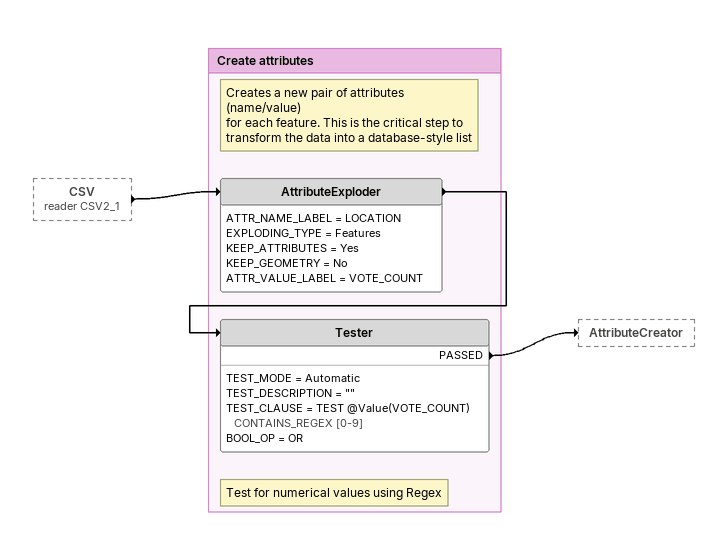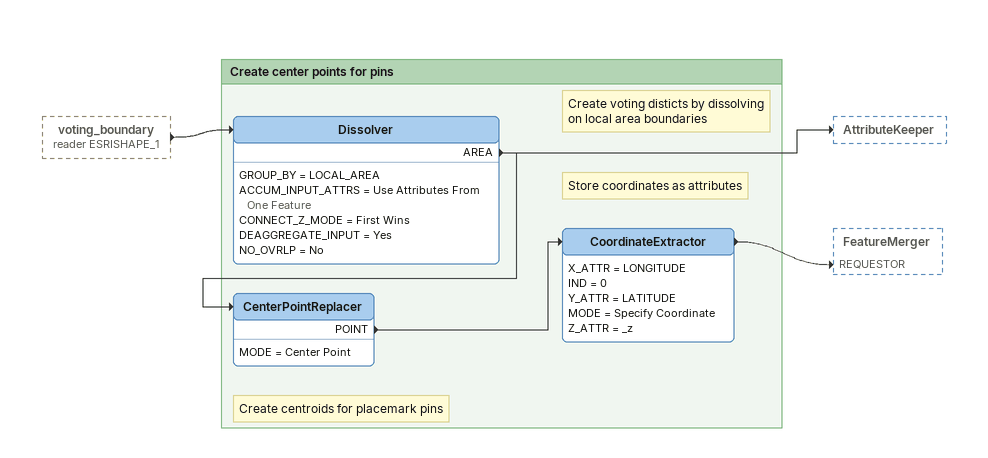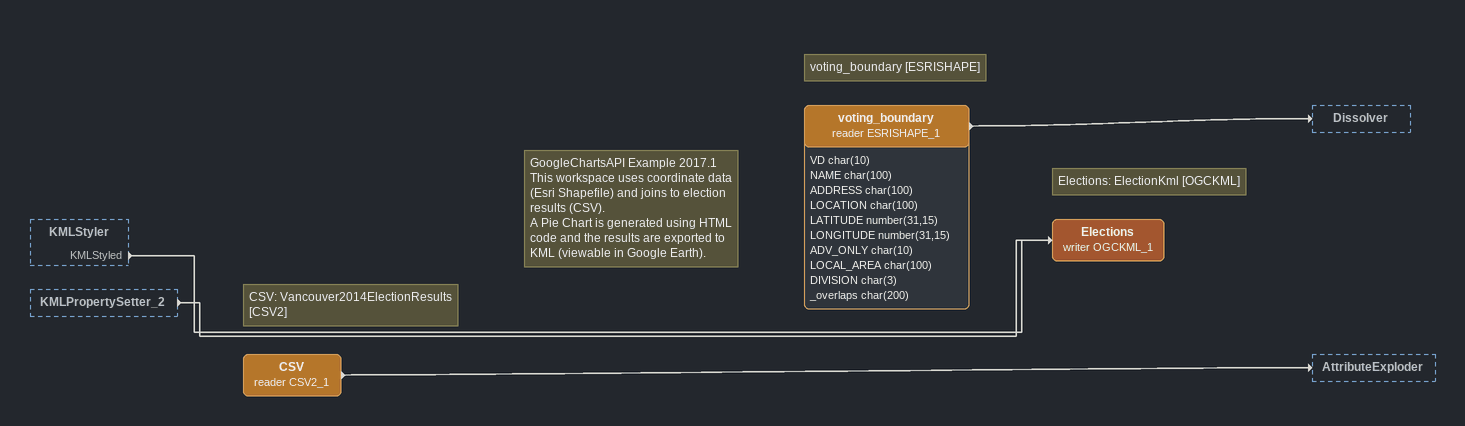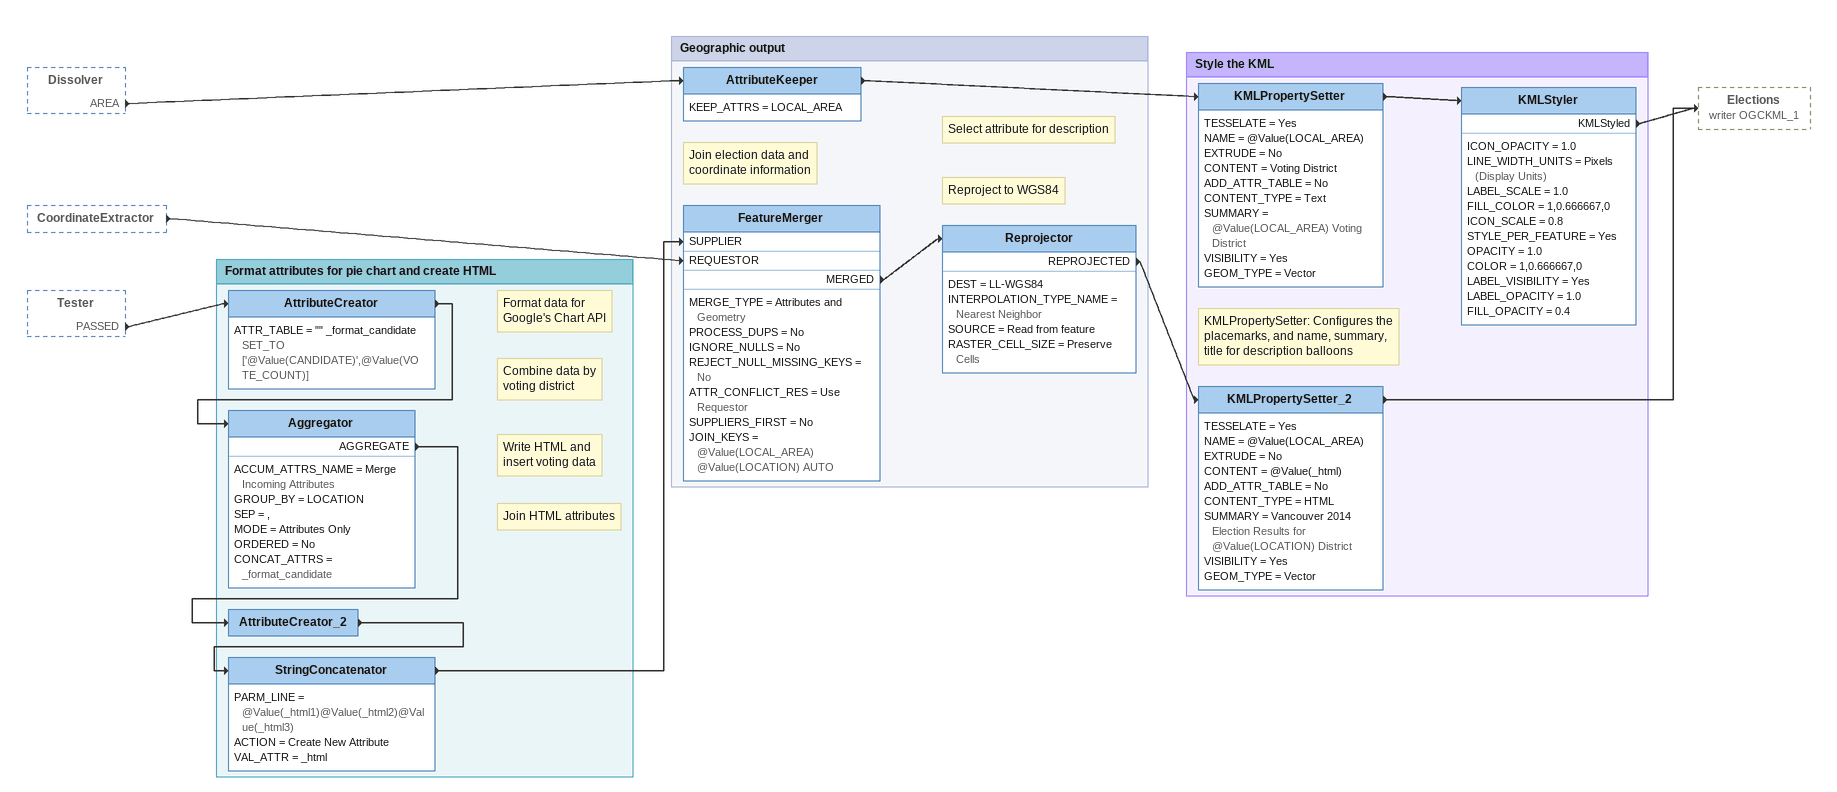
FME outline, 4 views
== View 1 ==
CSV (reader CSV2_1) [outside]
    -> AttributeExploder

Bookmark: Create attributes
Note: Creates a new pair of attributes (name/value) / for each feature. This is the critical step to / transform the data into a database-style list
AttributeExploder
    ATTR_NAME_LABEL = LOCATION
    EXPLODING_TYPE = Features
    KEEP_ATTRIBUTES = Yes
    KEEP_GEOMETRY = No
    ATTR_VALUE_LABEL = VOTE_COUNT
    -> Tester
Note: Test for numerical values using Regex
Tester
    TEST_MODE = Automatic
    TEST_DESCRIPTION = ""
    TEST_CLAUSE = TEST @Value(VOTE_COUNT) CONTAINS_REGEX [0-9]
    BOOL_OP = OR
    PASSED -> AttributeCreator

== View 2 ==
voting_boundary (reader ESRISHAPE_1) [outside]
    -> Dissolver

Bookmark: Create center points for pins
Note: Create voting disticts by dissolving / on local area boundaries
Dissolver
    GROUP_BY = LOCAL_AREA
    ACCUM_INPUT_ATTRS = Use Attributes From One Feature
    CONNECT_Z_MODE = First Wins
    DEAGGREGATE_INPUT = Yes
    NO_OVRLP = No
    AREA -> CenterPointReplacer
    AREA -> AttributeKeeper
Note: Create centroids for placemark pins
CenterPointReplacer
    MODE = Center Point
    POINT -> CoordinateExtractor
Note: Store coordinates as attributes
CoordinateExtractor
    X_ATTR = LONGITUDE
    IND = 0
    Y_ATTR = LATITUDE
    MODE = Specify Coordinate
    Z_ATTR = _z
    -> FeatureMerger [REQUESTOR]

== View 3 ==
KMLStyler [outside]
    KMLStyled -> Elections (writer OGCKML_1)
KMLPropertySetter_2 [outside]
    -> Elections (writer OGCKML_1)
Note: CSV: Vancouver2014ElectionResults [CSV2]
CSV (reader CSV2_1)
    -> AttributeExploder
Note: GoogleChartsAPI Example 2017.1 / This workspace uses coordinate data (Esri Shapefile) and joins to election results (CSV). / A Pie Chart is generated using HTML code and the results are exported to KML (viewable in Google Earth).
Note: voting_boundary [ESRISHAPE]
voting_boundary (reader ESRISHAPE_1)
    attributes: VD char(10), NAME char(100), ADDRESS char(100), LOCATION char(100), LATITUDE number(31,15), LONGITUDE number(31,15), ADV_ONLY char(10), LOCAL_AREA char(100), DIVISION char(3), _overlaps char(200)
    -> Dissolver
Note: Elections: ElectionKml [OGCKML]
Elections (writer OGCKML_1)

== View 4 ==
Dissolver [outside]
    AREA -> AttributeKeeper
CoordinateExtractor [outside]
    -> FeatureMerger [REQUESTOR]
Tester [outside]
    PASSED -> AttributeCreator

Bookmark: Format attributes for pie chart and create HTML
Note: Format data for / Google's Chart API
AttributeCreator
    ATTR_TABLE = "" _format_candidate SET_TO ['@Value(CANDIDATE)',@Value(VOTE_COUNT)]
    -> Aggregator
Note: Combine data by / voting district
Aggregator
    ACCUM_ATTRS_NAME = Merge Incoming Attributes
    GROUP_BY = LOCATION
    SEP = ,
    MODE = Attributes Only
    ORDERED = No
    CONCAT_ATTRS = _format_candidate
    AGGREGATE -> AttributeCreator_2
Note: Write HTML and / insert voting data
AttributeCreator_2
    -> StringConcatenator
Note: Join HTML attributes
StringConcatenator
    PARM_LINE = @Value(_html1)@Value(_html2)@Value(_html3)
    ACTION = Create New Attribute
    VAL_ATTR = _html
    -> FeatureMerger [SUPPLIER]

Bookmark: Geographic output
Note: Select attribute for description
AttributeKeeper
    KEEP_ATTRS = LOCAL_AREA
    -> KMLPropertySetter
Note: Join election data and / coordinate information
FeatureMerger
    MERGE_TYPE = Attributes and Geometry
    PROCESS_DUPS = No
    IGNORE_NULLS = No
    REJECT_NULL_MISSING_KEYS = No
    ATTR_CONFLICT_RES = Use Requestor
    SUPPLIERS_FIRST = No
    JOIN_KEYS = @Value(LOCAL_AREA) @Value(LOCATION) AUTO
    MERGED -> Reprojector
Note: Reproject to WGS84
Reprojector
    DEST = LL-WGS84
    INTERPOLATION_TYPE_NAME = Nearest Neighbor
    SOURCE = Read from feature
    RASTER_CELL_SIZE = Preserve Cells
    REPROJECTED -> KMLPropertySetter_2

Bookmark: Style the KML
Note: KMLPropertySetter: Configures the / placemarks, and name, summary, / title for description balloons
KMLPropertySetter
    TESSELATE = Yes
    NAME = @Value(LOCAL_AREA)
    EXTRUDE = No
    CONTENT = Voting District
    ADD_ATTR_TABLE = No
    CONTENT_TYPE = Text
    SUMMARY = @Value(LOCAL_AREA) Voting District
    VISIBILITY = Yes
    GEOM_TYPE = Vector
    -> KMLStyler
KMLStyler
    ICON_OPACITY = 1.0
    LINE_WIDTH_UNITS = Pixels (Display Units)
    LABEL_SCALE = 1.0
    FILL_COLOR = 1,0.666667,0
    ICON_SCALE = 0.8
    STYLE_PER_FEATURE = Yes
    OPACITY = 1.0
    COLOR = 1,0.666667,0
    LABEL_VISIBILITY = Yes
    LABEL_OPACITY = 1.0
    FILL_OPACITY = 0.4
    KMLStyled -> Elections (writer OGCKML_1)
KMLPropertySetter_2
    TESSELATE = Yes
    NAME = @Value(LOCAL_AREA)
    EXTRUDE = No
    CONTENT = @Value(_html)
    ADD_ATTR_TABLE = No
    CONTENT_TYPE = HTML
    SUMMARY = Vancouver 2014 Election Results for @Value(LOCATION) District
    VISIBILITY = Yes
    GEOM_TYPE = Vector
    -> Elections (writer OGCKML_1)
